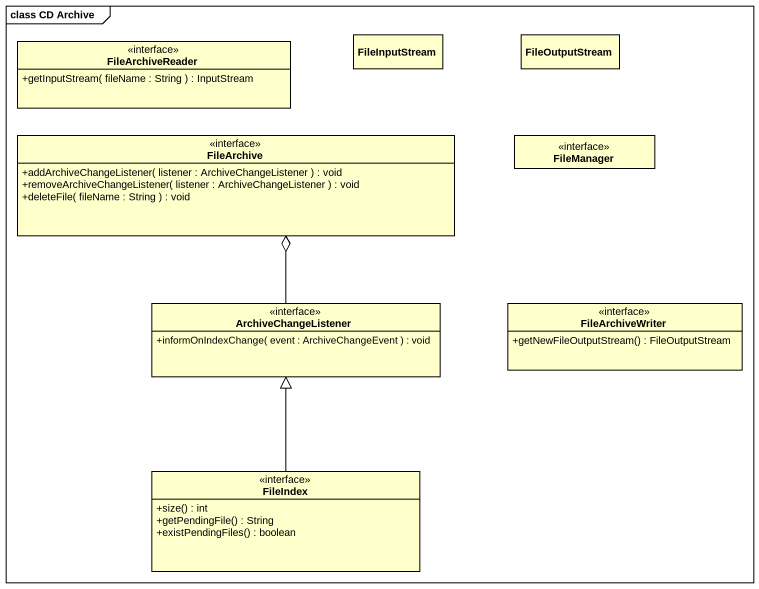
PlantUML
@startuml
mainframe class CD Archive
hide circle
hide empty members
skinparam classAttributeIconSize 0
interface FileArchiveReader {
  +getInputStream( fileName : String ) : InputStream
}
class FileInputStream
class FileOutputStream
interface FileArchive {
  +addArchiveChangeListener( listener : ArchiveChangeListener ) : void
  +removeArchiveChangeListener( listener : ArchiveChangeListener ) : void
  +deleteFile( fileName : String ) : void
}
interface FileManager
interface ArchiveChangeListener {
  +informOnIndexChange( event : ArchiveChangeEvent ) : void
}
interface FileArchiveWriter {
  +getNewFileOutputStream() : FileOutputStream
}
interface FileIndex {
  +size() : int
  +getPendingFile() : String
  +existPendingFiles() : boolean
}
FileArchive o-- ArchiveChangeListener
FileIndex -up-|> ArchiveChangeListener
@enduml
